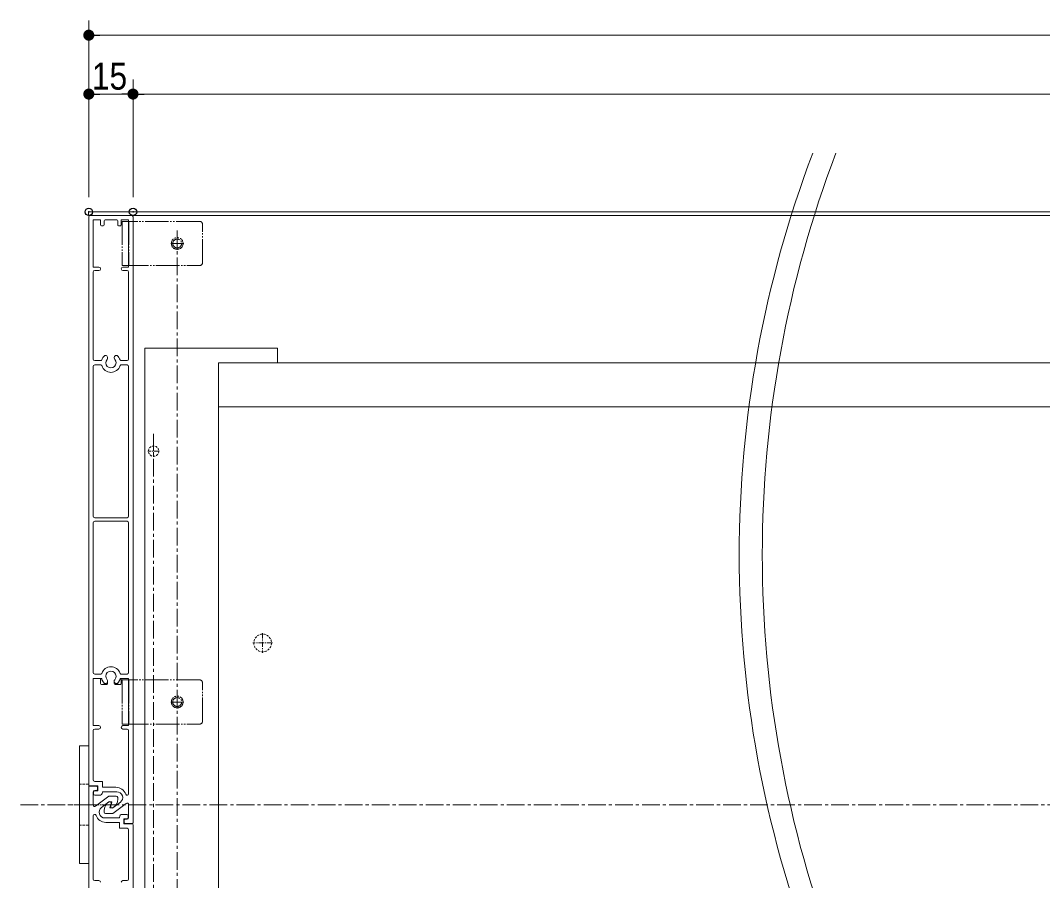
# Model space of a CAD drawing. Units: millimetres, scale not verified. Extents: x -1516 to 1516, y -761 to 761.
# Drawn here: x -880.1 to -533.2, y 82.3 to 374.3 of the extents above; entities that cross this region are included whole.
import ezdxf
from ezdxf.enums import TextEntityAlignment as Align

# ---------------------------------------------------------------- set-up
doc = ezdxf.new("R2010")
doc.units = ezdxf.units.MM
doc.header["$LTSCALE"] = 5
doc.header["$PDMODE"] = 32
doc.header["$PDSIZE"] = 2.5
for name, pattern in [('USER1', [2.91, 1.76, -0.4, 0.35, -0.4]), ('USER2', [1.11, 0.71, -0.4]), ('USER3', [10.5, 8, -0.5, 0.5, -0.5, 0.5, -0.5]), ('USER4', [9.172222, 5.997222, -1.058333, 1.058333, -1.058333])]:
    doc.linetypes.add(name, pattern=pattern)
for name, color, linetype, lineweight in [('0-1_3一般', 7, 'Continuous', 15), ('0-3_2寸法-1', 7, 'Continuous', 15), ('0-4_0', 7, 'Continuous', 25)]:
    doc.layers.add(name, color=color, linetype=linetype, lineweight=lineweight)
doc.layers.add('0-5_Defpoints', color=7, linetype='Continuous')
doc.styles.add('ＭＳ Ｐゴシック', font='')
doc.styles.get('ＭＳ Ｐゴシック').set_extended_font_data('MS PGothic')

# ---------------------------------------------------------------- blocks, each defined once
blk = doc.blocks.new('グループ-12')
at = {"layer": '0-1_3一般'}
for p, q in [((-2066, 578), (-2066, 640.5)), ((-2066, 640.5), (-2050, 640.5)), ((-2050, 640.5), (-2050, 578)), ((-2066, 503), (-2066, 578)), ((-2050, 578), (-2050, 503)), ((-2066, 440.5), (-2066, 503)), ((-2050, 503), (-2050, 440.5)), ((-2050, 440.5), (-2066, 440.5))]:
    blk.add_line(p, q, dxfattribs=at)
at = {"layer": '0-1_3一般', "linetype": 'USER2'}
for p, q in [((-2066, 575.5), (-2050, 575.5)), ((-2066, 505.5), (-2050, 505.5))]:
    blk.add_line(p, q, dxfattribs=at)
at = {"layer": '0-1_3一般', "linetype": 'USER1'}
blk.add_line((-2085.56, 540.5), (-2026.06, 540.5), dxfattribs=at)
blk = doc.blocks.new('グループ-13')
at = {"layer": '0-1_3一般', "linetype": 'USER3'}
for p, q in [((-1993.5, 1530.5), (-1993.5, 1455.5)), ((-1988.5, 1530.5), (-1993.5, 1530.5)), ((-1862, 1530.5), (-1988.5, 1530.5)), ((-1982, 1530.5), (-1982, 1455.5)), ((-1857, 1460.5), (-1857, 1525.5)), ((-1889, 1493), (-1911, 1493)), ((-1900, 1504), (-1900, 1482)), ((-1993.5, 1455.5), (-1988.5, 1455.5)), ((-1988.5, 1455.5), (-1862, 1455.5)), ((-1862, 752.25), (-1988.5, 752.25)), ((-1982, 752.25), (-1982, 677.25)), ((-1857, 682.25), (-1857, 747.25)), ((-1889, 714.75), (-1911, 714.75)), ((-1900, 725.75), (-1900, 703.75)), ((-1988.5, 677.25), (-1862, 677.25))]:
    blk.add_line(p, q, dxfattribs=at)
blk.add_lwpolyline([(-1988.5, 752.25), (-1993.5, 752.25), (-1993.5, 677.25), (-1988.5, 677.25)], dxfattribs=at)
for centre, radius in [((-1900, 1493), 10), ((-1900, 1493), 7.5), ((-1900, 714.75), 10), ((-1900, 714.75), 7.5)]:
    blk.add_circle(centre, radius, dxfattribs=at)
for centre, start, end in [((-1862, 1525.5), 0, 90), ((-1862, 1460.5), 270, 0), ((-1862, 747.25), 0, 90), ((-1862, 682.25), 270, 0)]:
    blk.add_arc(centre, 5, start, end, dxfattribs=at)
blk = doc.blocks.new('グループ-14')
at = {"layer": '0-1_3一般'}
for p, q in [((-2050, 570.5), (-2050, -457.5)), ((-2037.5, 572), (-2048.5, 572)), ((-2042.5, 539.89), (-2042.5, 562)), ((-2040, 564.5), (-2037.5, 564.5)), ((-2035, 567), (-2035, 569.5)), ((-2028.55, 535.96), (-2016, 545.5)), ((-2016, 545.5), (-2010.84, 545.5)), ((-2012.85, 538), (-2010.84, 545.5)), ((-2001, 550), (-2001, 552.5)), ((-2042.5, 521.5), (-2042.5, 414.25)), ((-1985.5, 524), (-1993, 524)), ((-1983, 519), (-1983, 521.5)), ((-1998, 510.5), (-2021.09, 510.5)), ((-1998, 500.5), (-1998, 510.5)), ((-1975, -457.5), (-1975, 506.5)), ((-1985, 500.5), (-1998, 500.5)), ((-1982.5, 414.25), (-1982.5, 498)), ((-2040, 411.75), (-2033, 411.75)), ((-1992, 411.75), (-1985, 411.75))]:
    blk.add_line(p, q, dxfattribs=at)
for points in [[(-2003.5, 555), (-2016, 555), (-2038.49, 537.9)], [(-1998, 519), (-1998, 518), (-2022.49, 518)], [(-1976.5, 508), (-1990.5, 508), (-1990.5, 516.5), (-1985.5, 516.5)]]:
    blk.add_lwpolyline(points, dxfattribs=at)
for centre, radius, start, end in [((-2048.5, 570.5), 1.5, 90, 180), ((-2040, 562), 2.5, 90, 180), ((-2037.5, 569.5), 2.5, 0, 90), ((-2037.5, 567), 2.5, 270, 0), ((-2003.5, 552.5), 2.5, 0, 90), ((-2040, 539.89), 2.5, 180, 307.24854), ((-2010.44, 537.35), 2.5, 165, 302.5062), ((-2018.5, 550), 17.5, 302.5062, 0), ((-2040, 521.5), 2.5, 18.96558, 180), ((-2021.09, 528), 17.5, 198.96557, 270), ((-2022.49, 528), 10, 127.24854, 270), ((-1993, 519), 5, 90, 180), ((-1985.5, 521.5), 2.5, 0, 90), ((-1985.5, 519), 2.5, 270, 0), ((-1976.5, 506.5), 1.5, 0, 90), ((-1985, 498), 2.5, 0, 90), ((-2040, 414.25), 2.5, 180, 270), ((-2033, 408.75), 3, 0, 90), ((-1992, 408.75), 3, 90, 180), ((-1985, 414.25), 2.5, 270, 0)]:
    blk.add_arc(centre, radius, start, end, dxfattribs=at)
blk = doc.blocks.new('グループ-15')
at = {"layer": '0-1_3一般'}
for p, q in [((-2050, 1538), (-2050, 574)), ((-1977.5, 1540.5), (-2047.5, 1540.5)), ((-2042.5, 1533), (-2030, 1533)), ((-2042.5, 1533), (-2042.5, 1453)), ((-2030, 1533), (-2030, 1524.5)), ((-2024, 1524.5), (-2024, 1531.5)), ((-2002.5, 1533), (-2022.5, 1533)), ((-2001, 1531.5), (-2001, 1524.5)), ((-1995, 1524.5), (-1995, 1533)), ((-1982.5, 1533), (-1995, 1533)), ((-1982.5, 1453), (-1982.5, 1533)), ((-1975, 510), (-1975, 1538)), ((-2028.5, 1523), (-2025.5, 1523)), ((-1999.5, 1523), (-1996.5, 1523)), ((-2033, 1453), (-2042.5, 1453)), ((-2042.5, 1444.5), (-2042.5, 1296.75)), ((-2040, 1447), (-2033, 1447)), ((-1992, 1453), (-1982.5, 1453)), ((-1985, 1447), (-1992, 1447)), ((-1982.5, 1296.75), (-1982.5, 1444.5)), ((-2042.5, 1284.25), (-2042.5, 1030)), ((-2029.46, 1294.25), (-2040, 1294.25)), ((-2040, 1286.75), (-2029.46, 1286.75)), ((-1985, 1294.25), (-1995.54, 1294.25)), ((-1995.54, 1286.75), (-1985, 1286.75)), ((-1982.5, 1030), (-1982.5, 1284.25)), ((-1985, 1027.5), (-2040, 1027.5)), ((-2042.5, 1019), (-2042.5, 764.75)), ((-2040, 1021.5), (-1985, 1021.5)), ((-1982.5, 764.75), (-1982.5, 1019)), ((-2042.5, 754.75), (-2042.5, 674.75)), ((-2042.5, 754.75), (-2030, 754.75)), ((-2029.46, 762.25), (-2040, 762.25)), ((-2030, 754.75), (-2030, 746.25)), ((-2018.02, 746.25), (-2018.02, 750.02)), ((-2006.98, 746.25), (-2006.98, 750.02)), ((-1985, 762.25), (-1995.54, 762.25)), ((-1995, 754.75), (-1982.5, 754.75)), ((-1995, 746.25), (-1995, 754.75)), ((-1982.5, 674.75), (-1982.5, 754.75)), ((-2028.5, 744.75), (-2024, 744.75)), ((-2024, 744.75), (-2019.52, 744.75)), ((-2001, 744.75), (-2005.48, 744.75)), ((-2001, 744.75), (-1996.5, 744.75)), ((-2042.5, 674.75), (-2033, 674.75)), ((-2042.5, 666.25), (-2042.5, 582.5)), ((-2033, 668.75), (-2040, 668.75)), ((-1992, 674.75), (-1982.5, 674.75)), ((-1985, 668.75), (-1992, 668.75)), ((-1982.5, 559), (-1982.5, 666.25)), ((-2040, 580), (-2027, 580)), ((-2027, 580), (-2027, 570)), ((-2042, 561.5), (-2042, 559)), ((-2039.5, 556.5), (-2032, 556.5)), ((-2027, 570), (-2003.91, 570)), ((-2012.15, 542.5), (-2014.16, 535)), ((-1996.45, 544.54), (-2009, 535)), ((-1982.5, 540.61), (-1982.5, 518.5)), ((-2024, 530.5), (-2024, 528)), ((-2009, 535), (-2014.16, 535)), ((-1990, 513.5), (-1990, 511)), ((-1985, 516), (-1987.5, 516)), ((-1987.5, 508.5), (-1976.5, 508.5))]:
    blk.add_line(p, q, dxfattribs=at)
at = {"layer": '0-1_3一般', "linetype": 'USER3'}
for p, q in [((-2030, 754.75), (-2028.31, 754.75)), ((-2024, 744.75), (-2024, 747.02)), ((-2001, 747.02), (-2001, 744.75)), ((-1996.69, 754.75), (-1995, 754.75))]:
    blk.add_line(p, q, dxfattribs=at)
at = {"layer": '0-1_3一般'}
for points in [[(-2048.5, 572.5), (-2034.5, 572.5), (-2034.5, 564), (-2039.5, 564)], [(-2027, 561.5), (-2027, 562.5), (-2002.51, 562.5)], [(-2021.5, 525.5), (-2009, 525.5), (-1986.51, 542.6)]]:
    blk.add_lwpolyline(points, dxfattribs=at)
for centre, radius, start, end in [((-2047.5, 1538), 2.5, 90, 180), ((-2022.5, 1531.5), 1.5, 90, 180), ((-2002.5, 1531.5), 1.5, 0, 90), ((-1977.5, 1538), 2.5, 0, 90), ((-2028.5, 1524.5), 1.5, 180, 270), ((-2025.5, 1524.5), 1.5, 270, 0), ((-1999.5, 1524.5), 1.5, 180, 270), ((-1996.5, 1524.5), 1.5, 270, 0), ((-2040, 1444.5), 2.5, 90, 180), ((-2033, 1450), 3, 0, 90), ((-2033, 1450), 3, 270, 0), ((-1992, 1450), 3, 90, 180), ((-1992, 1450), 3, 180, 270), ((-1985, 1444.5), 2.5, 0, 90), ((-2012.5, 1290.5), 16.25, 130.5698, 162.79601), ((-2022.02, 1298.98), 4, 318.28389, 105.23813), ((-2002.98, 1298.98), 4, 74.76187, 221.71611), ((-2012.5, 1290.5), 16.25, 17.20399, 49.4302), ((-2040, 1296.75), 2.5, 180, 270), ((-2040, 1284.25), 2.5, 90, 180), ((-2029.46, 1295.75), 1.5, 270, 342.79601), ((-2029.46, 1285.25), 1.5, 17.20399, 90), ((-2012.5, 1290.5), 16.25, 197.20399, 342.79601), ((-2012.5, 1290.5), 8.75, 138.28389, 41.71611), ((-1995.54, 1295.75), 1.5, 197.20399, 270), ((-1995.54, 1285.25), 1.5, 90, 162.79601), ((-1985, 1296.75), 2.5, 270, 0), ((-1985, 1284.25), 2.5, 0, 90), ((-2040, 1030), 2.5, 180, 270), ((-1985, 1030), 2.5, 270, 0), ((-2040, 1019), 2.5, 90, 180), ((-1985, 1019), 2.5, 0, 90), ((-2040, 764.75), 2.5, 180, 270), ((-2029.46, 763.75), 1.5, 270, 342.79601), ((-2012.5, 758.5), 16.25, 17.20399, 162.79601), ((-2012.5, 758.5), 8.75, 318.28389, 221.71611), ((-1995.54, 763.75), 1.5, 197.20399, 270), ((-1985, 764.75), 2.5, 270, 0), ((-2028.5, 746.25), 1.5, 180, 270), ((-2019.52, 746.25), 1.5, 270, 0), ((-2022.02, 750.02), 4, 0, 41.71611), ((-2002.98, 750.02), 4, 138.28389, 180), ((-2005.48, 746.25), 1.5, 180, 270), ((-1996.5, 746.25), 1.5, 270, 0), ((-2040, 666.25), 2.5, 90, 180), ((-2033, 671.75), 3, 0, 90), ((-2033, 671.75), 3, 270, 0), ((-1992, 671.75), 3, 90, 180), ((-1992, 671.75), 3, 180, 270), ((-1985, 666.25), 2.5, 0, 90), ((-2048.5, 574), 1.5, 180, 270), ((-2040, 582.5), 2.5, 180, 270), ((-2039.5, 561.5), 2.5, 90, 180), ((-2039.5, 559), 2.5, 180, 270), ((-2032, 561.5), 5, 270, 0), ((-2003.91, 552.5), 17.5, 18.96557, 90), ((-2002.51, 552.5), 10, 307.24854, 90), ((-1985, 559), 2.5, 198.96557, 0), ((-2006.5, 530.5), 17.5, 122.5062, 180), ((-2014.56, 543.15), 2.5, 345, 122.5062), ((-1985, 540.61), 2.5, 0, 127.24854), ((-2021.5, 528), 2.5, 180, 270), ((-1987.5, 513.5), 2.5, 90, 180), ((-1987.5, 511), 2.5, 180, 270), ((-1985, 518.5), 2.5, 270, 0), ((-1976.5, 510), 1.5, 270, 0)]:
    blk.add_arc(centre, radius, start, end, dxfattribs=at)
at = {"layer": '0-1_3一般', "linetype": 'USER3'}
for centre, radius, start, end in [((-2012.5, 758.5), 16.25, 193.34236, 224.95254), ((-2012.5, 758.5), 16.25, 224.95254, 229.4302), ((-2022.02, 750.02), 4, 254.76187, 0), ((-2002.98, 750.02), 4, 180, 285.23813), ((-2012.5, 758.5), 16.25, 310.5698, 315.04746), ((-2012.5, 758.5), 16.25, 315.04746, 346.65764)]:
    blk.add_arc(centre, radius, start, end, dxfattribs=at)
blk = doc.blocks.new('グループ-16')
at = {"layer": '0-1_3一般'}
for centre, radius, start, end in [((977.09, 964.49), 1923.47, 159.23274, 200.76726), ((1016.2, 964.49), 1923.47, 159.23274, 200.76726), ((-2169.58, -228.76), 1441.85, 339.23274, 20.76726), ((-2130.47, -228.76), 1441.85, 339.23274, 20.76726)]:
    blk.add_arc(centre, radius, start, end, dxfattribs=at)
blk = doc.blocks.new('グループ-18')
at = {"layer": '0-1_3一般'}
for p, q in [((-2047.5, 1540.5), (-1977.5, 1540.5)), ((-1977.5, 1540.5), (-2047.5, 1540.5)), ((-1975, 1540.5), (1840, 1540.5)), ((-1955, -460), (-1955, 1315.5)), ((-1955, 1315.5), (-1730, 1315.5)), ((-1730, 1290.5), (-1730, 1315.5)), ((-1830, 1290.5), (-1830, 1288)), ((-1830, 1288), (-1830, 1218)), ((-1830, 511), (-1830, 1288)), ((-1830, 1283), (-1830, 1280.5)), ((-1830, 1280.5), (-1830, 1283)), ((-1830, 1283), (-1830, 1280.5)), ((-1830, 1280.5), (-1830, 1283)), ((-1830, 1280.5), (-1830, 1225.5)), ((-1830, 893), (-1830, 1280.5)), ((-1830, 1225.5), (-1830, 1223)), ((-1830, 1223), (-1830, 1225.5)), ((-1830, 1225.5), (-1830, 1223)), ((-1830, 1223), (-1830, 1220.5)), ((-1830, 1220.5), (-1830, 893)), ((-1830, 1213), (-1830, 1215.5)), ((-1830, 1213), (-1830, 575)), ((-1830, 893), (-1830, 890.5)), ((-1830, 890.5), (-1830, 893)), ((-1830, 883), (-1830, 880.5)), ((-1830, 880.5), (-1830, 883)), ((-1830, 880.5), (-1830, 582.5)), ((-1830, 582.5), (-1830, 580)), ((-1830, 580), (-1830, 582.5)), ((-1830, 572.5), (-1830, 575)), ((-1830, 570), (-1830, 572.5)), ((-1830, 572.5), (-1830, 570)), ((-1830, 570), (-1830, 572.5)), ((-1830, 569.5), (-1830, 572)), ((-1830, 572), (-1830, 569.5)), ((-1830, 570), (-1830, 566.5)), ((-1830, 559), (-1830, 570)), ((-1830, 570), (-1830, 558.19)), ((-1830, 569.5), (-1830, -457.5)), ((-1830, 567), (-1830, 569.5)), ((-1830, 567), (-1830, 562)), ((-1830, 561.5), (-1830, 566.5)), ((-1830, 538.75), (-1830, 562)), ((-1830, 561.5), (-1830, 559)), ((-1830, 556.5), (-1830, 559)), ((-1830, 559), (-1830, 556.5)), ((-1830, 556.25), (-1830, 558.19)), ((-1830, 556.25), (-1830, 536.06)), ((-1830, 554.44), (-1830, 555)), ((-1830, 555), (-1830, 552.5)), ((-1830, 554.44), (-1830, 536.81)), ((-1830, 550), (-1830, 552.5)), ((-1830, 535.95), (-1830, 550)), ((-1830, 545), (-1830, 544.44)), ((-1830, 541.85), (-1830, 545)), ((-1830, 541.76), (-1830, 544.9)), ((-1830, 544.55), (-1830, 530.5)), ((-1830, 524.25), (-1830, 544.44)), ((-1830, 541.75), (-1830, 544.23)), ((-1830, 526.06), (-1830, 543.69)), ((-1830, 541.85), (-1830, 538.74)), ((-1830, 538.65), (-1830, 541.76)), ((-1830, 541.75), (-1830, 518.5)), ((-1830, 538.75), (-1830, 536.27)), ((-1830, 538.74), (-1830, 535.6)), ((-1830, 538.65), (-1830, 535.5)), ((-1830, 535.5), (-1830, 536.06)), ((-1830, 530.5), (-1830, 528)), ((-1830, 525.5), (-1830, 528)), ((-1830, 526.06), (-1830, 525.5)), ((-1830, 524.25), (-1830, 522.31)), ((-1830, 521.5), (-1830, 524)), ((-1830, 524), (-1830, 521.5)), ((-1830, 510.5), (-1830, 522.31)), ((-1830, 521.5), (-1830, 510.5)), ((-1830, 519), (-1830, 521.5)), ((-1830, 519), (-1830, 514)), ((-1830, 513.5), (-1830, 518.5)), ((-1830, 510.5), (-1830, 514)), ((-1830, 513.5), (-1830, 511)), ((-1830, 508.5), (-1830, 511)), ((-1830, 511), (-1830, 508.5)), ((-1830, 510.5), (-1830, 508)), ((-1830, 508), (-1830, 510.5)), ((-1830, 510.5), (-1830, 508)), ((-1830, 508), (-1830, 505.5)), ((-1830, -457.5), (-1830, 505.5)), ((-1830, 500.5), (-1830, 498)), ((-1830, 498), (-1830, 500.5)), ((-1830, 498), (-1830, 372.5))]:
    blk.add_line(p, q, dxfattribs=at)
at = {"layer": '0-1_3一般', "linetype": 'USER4'}
for p, q in [((-1900, 1514.94), (-1900, -435.06)), ((-1940, -94.91), (-1940, 1170.09)), ((-2166, 540.5), (2031, 540.5))]:
    blk.add_line(p, q, dxfattribs=at)
at = {"layer": '0-1_3一般', "linetype": 'USER1'}
for p, q in [((-1940, 1150.13), (-1940, 1130.88)), ((-1930.38, 1140.5), (-1949.63, 1140.5)), ((-1755, 831.5), (-1755, 798.5)), ((-1738.5, 815), (-1771.5, 815))]:
    blk.add_line(p, q, dxfattribs=at)
at = {"layer": '0-1_3一般'}
blk.add_lwpolyline([(-2050.28, 1546.5), (1915.02, 1546.5), (1915.02, 1540.5), (-2050.28, 1540.5)], close=True, dxfattribs=at)
for points in [[(-1830, 1288), (-1830, 1290.5), (1595, 1290.5)], [(1695, 1215.5), (-1830, 1215.5), (-1830, 1218)]]:
    blk.add_lwpolyline(points, dxfattribs=at)
at = {"layer": '0-1_3一般', "linetype": 'USER2'}
for centre, radius in [((-1940, 1140.5), 8.75), ((-1755, 815), 15)]:
    blk.add_circle(centre, radius, dxfattribs=at)
at = {"layer": '0-1_3一般'}
for name in ['グループ-16', 'グループ-15', 'グループ-13', 'グループ-12', 'グループ-14']:
    blk.add_blockref(name, (0, 0), dxfattribs=at)
blk = doc.blocks.new('_Dot')
at = {"layer": '0-4_0'}
blk.add_line((-2.5, 0), (-5, 0), dxfattribs=at)
for points in [[(0, 0), (-2.5, 0), (-2.48, 0.313)], [(0, 0), (-2.48, -0.313), (-2.5, 0)], [(0, 0), (-2.48, 0.313), (-2.421, 0.622)], [(0, 0), (-2.421, -0.622), (-2.48, -0.313)], [(0, 0), (-2.421, 0.622), (-2.324, 0.92)], [(0, 0), (-2.324, -0.92), (-2.421, -0.622)], [(0, 0), (-2.324, 0.92), (-2.191, 1.204)], [(0, 0), (-2.191, -1.204), (-2.324, -0.92)], [(0, 0), (-2.191, 1.204), (-2.023, 1.469)], [(0, 0), (-2.023, -1.469), (-2.191, -1.204)], [(0, 0), (-2.023, 1.469), (-1.822, 1.711)], [(0, 0), (-1.822, -1.711), (-2.023, -1.469)], [(0, 0), (-1.822, 1.711), (-1.594, 1.926)], [(0, 0), (-1.594, -1.926), (-1.822, -1.711)], [(0, 0), (-1.594, 1.926), (-1.34, 2.111)], [(0, 0), (-1.34, -2.111), (-1.594, -1.926)], [(0, 0), (-1.34, 2.111), (-1.064, 2.262)], [(0, 0), (-1.064, -2.262), (-1.34, -2.111)], [(0, 0), (-1.064, 2.262), (-0.773, 2.378)], [(0, 0), (-0.773, -2.378), (-1.064, -2.262)], [(0, 0), (-0.773, 2.378), (-0.468, 2.456)], [(0, 0), (-0.468, -2.456), (-0.773, -2.378)], [(0, 0), (-0.468, 2.456), (-0.157, 2.495)], [(0, 0), (-0.157, -2.495), (-0.468, -2.456)], [(0, 0), (-0.157, 2.495), (0.157, 2.495)], [(0, 0), (0.157, -2.495), (-0.157, -2.495)], [(0, 0), (0.157, 2.495), (0.468, 2.456)], [(0, 0), (0.468, 2.456), (0.773, 2.378)], [(0, 0), (0.773, 2.378), (1.064, 2.262)], [(0, 0), (1.064, 2.262), (1.34, 2.111)], [(0, 0), (1.34, 2.111), (1.594, 1.926)], [(0, 0), (1.594, 1.926), (1.822, 1.711)], [(0, 0), (1.822, 1.711), (2.023, 1.469)], [(0, 0), (2.023, 1.469), (2.191, 1.204)], [(0, 0), (2.191, 1.204), (2.324, 0.92)], [(0, 0), (2.324, 0.92), (2.421, 0.622)], [(0, 0), (2.421, 0.622), (2.48, 0.313)], [(0, 0), (2.48, 0.313), (2.5, 0)], [(0, 0), (0.468, -2.456), (0.157, -2.495)], [(0, 0), (0.773, -2.378), (0.468, -2.456)], [(0, 0), (1.064, -2.262), (0.773, -2.378)], [(0, 0), (1.34, -2.111), (1.064, -2.262)], [(0, 0), (1.594, -1.926), (1.34, -2.111)], [(0, 0), (1.822, -1.711), (1.594, -1.926)], [(0, 0), (2.023, -1.469), (1.822, -1.711)], [(0, 0), (2.191, -1.204), (2.023, -1.469)], [(0, 0), (2.324, -0.92), (2.191, -1.204)], [(0, 0), (2.421, -0.622), (2.324, -0.92)], [(0, 0), (2.48, -0.313), (2.421, -0.622)], [(0, 0), (2.5, 0), (2.48, -0.313)]]:
    blk.add_solid(points, dxfattribs=at)

msp = doc.modelspace()

# ---------------------------------------------------------------- linework, layer by layer
at = {"layer": '0-3_2寸法-1'}
for p, q in [((-856.875, 354.3), (-856.875, 374.3)), ((-67.627, 369.3), (-853.123, 369.3)), ((-856.875, 314.3), (-856.875, 354.3)), ((-841.875, 314.3), (-841.875, 354.3)), ((-841.875, 314.3), (-841.875, 354.3)), ((-845.627, 349.3), (-853.123, 349.3)), ((-838.123, 349.3), (-82.627, 349.3))]:
    msp.add_line(p, q, dxfattribs=at)
at = {"layer": '0-5_Defpoints'}
for p in [(-856.875, 369.3), (-856.875, 349.3), (-856.875, 309.3), (-841.875, 309.3)]:
    msp.add_point(p, dxfattribs=at)

# ---------------------------------------------------------------- block references
at = {"layer": '0-1_3一般', "xscale": 0.2, "yscale": 0.2}
msp.add_blockref('グループ-18', (-446.875, 0), dxfattribs=at)
at = {"layer": '0-3_2寸法-1', "xscale": 0.7503418, "yscale": 0.7503418, "rotation": 180}
for p in [(-856.875, 369.3), (-856.875, 349.3), (-841.875, 349.3)]:
    msp.add_blockref('_Dot', p, dxfattribs=at)
at = {"layer": '0-3_2寸法-1', "xscale": 0.7503418, "yscale": 0.7503418}
msp.add_blockref('_Dot', (-841.875, 349.3), dxfattribs=at)

# ---------------------------------------------------------------- texts
at = {"layer": '0-3_2寸法-1', "style": 'ＭＳ Ｐゴシック', "width": 0.9}
msp.add_text('15', height=9.164, dxfattribs=at).set_placement((-855.857, 348.06), align=Align.BOTTOM_LEFT)

doc.saveas('drawing.dxf')
